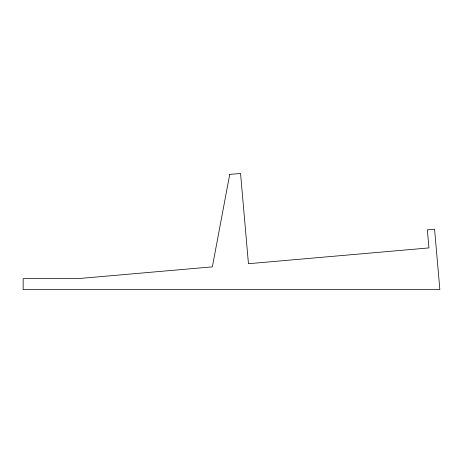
<?xml version="1.0" encoding="UTF-8"?>
<svg xmlns="http://www.w3.org/2000/svg" width="463" height="463" viewBox="0 0 463 463"><rect width="100%" height="100%" fill="white"/><g stroke="black" fill="none" stroke-linecap="round" stroke-linejoin="round"><path stroke-width="0.69" d="M229.723 174.412L212.355 266.867L77.5 278.662L23.15 278.662L23.15 289.537L439.85 289.537L434.578 229.237L427.355 229.868L428.935 247.919L248.452 263.707L240.557 173.463L229.723 174.412"/></g></svg>
